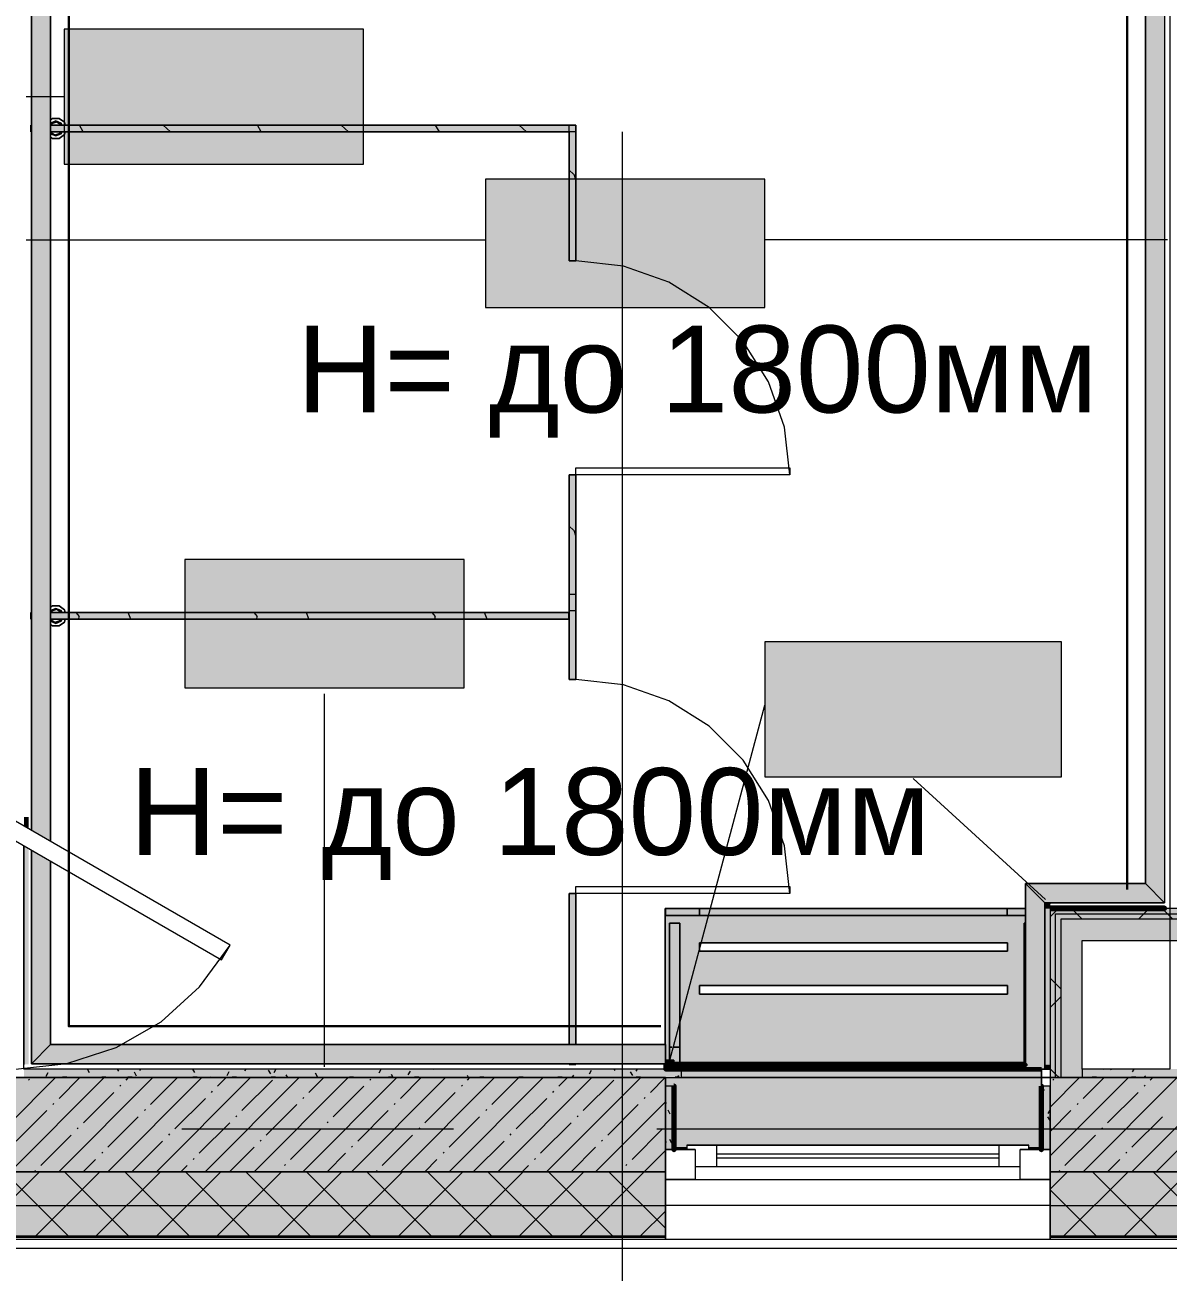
# Model space of a CAD drawing. Header units: millimetres. Extents: x -3817 to 677485, y -22715 to 103890.
# Drawn here: x 69406 to 72079, y 1577 to 4494 of the extents above; entities that cross this region are included whole.
import ezdxf

# ---------------------------------------------------------------- set-up
doc = ezdxf.new("R2010")
doc.units = ezdxf.units.MM
doc.layers.add('PDF _Геометрия', color=7, linetype='Continuous', true_color=0x1d1d1d)
doc.layers.add('PDF _Сплошная заливка', color=7, linetype='Continuous', true_color=0xffffff)
doc.layers.add('PDF _Текст', color=7, linetype='Continuous')
doc.styles.add('PDF GOST-Common', font='arial.ttf')

msp = doc.modelspace()

# ---------------------------------------------------------------- hatches: boundary and pattern name
at = {"layer": 'PDF _Сплошная заливка', "true_color": 0xd7cdc4, "transparency": 33554559}
h = msp.add_hatch(color=254, dxfattribs=at)
h.paths.add_polyline_path([(69420.8, 2063.8), (69465.8, 2108.8), (69465.8, 2537.5), (69420.8, 2563.5), (69420.8, 2146.7)], flags=0)
h.paths.add_polyline_path([(69465.8, 2583.7), (69465.8, 5567.5), (69420.8, 5593.5), (69420.8, 2609.7)], flags=0)
at = {"layer": 'PDF _Сплошная заливка', "true_color": 0xe2ddcd, "transparency": 33554559}
for points in [[(70694.1, 4243.4), (70694.1, 4259.3), (69465.8, 4259.3), (69465.8, 4243.4), (69690.1, 4243.4)], [(70677.9, 3103.3), (70677.9, 3119.4), (69465.8, 3119.4), (69465.8, 3103.3), (69690.1, 3103.3)], [(70678.3, 2108.8), (70694.3, 2108.8), (70694.3, 2462.3), (70678.3, 2462.3), (70678.3, 2146.7)]]:
    msp.add_hatch(color=254, dxfattribs=at).paths.add_polyline_path(points)
at = {"layer": 'PDF _Сплошная заливка', "true_color": 0xeae6de, "transparency": 33554559}
h = msp.add_hatch(color=254, dxfattribs=at)
h.paths.add_polyline_path([(70903.8, 2066.9), (70905.7, 2072.3), (70923.3, 2072.3), (70923.3, 2066.9), (71745.8, 2066.9), (71745.8, 2426.9), (70903, 2426.9), (70903.3, 2066.9)], flags=0)
h.paths.add_polyline_path([(71174.4, 2226.8), (70983, 2226.8), (70983, 2246.8), (71703.5, 2246.8), (71703.5, 2226.8)], flags=0)
h.paths.add_polyline_path([(70983, 2326.8), (70983, 2346.8), (71703.5, 2346.8), (71703.5, 2326.8), (71174.4, 2326.8)], flags=0)
at = {"layer": 'PDF _Сплошная заливка', "transparency": 33554559}
for points in [[(72103.3, 2414.3), (72103.3, 2426.9), (71803.3, 2426.9), (71803.3, 2414.3), (71916.6, 2414.3)], [(71815.8, 2031.3), (71828.3, 2031.3), (71828.3, 2401.9), (71815.8, 2401.9), (71815.8, 2146.7)]]:
    msp.add_hatch(color=256, dxfattribs=at).paths.add_polyline_path(points)
at = {"layer": 'PDF _Сплошная заливка', "true_color": 0xd7cdc4, "transparency": 33554559}
msp.add_hatch(color=254, dxfattribs=at).paths.add_polyline_path([(70903.3, 2063.8), (70903.3, 2108.8), (69465.8, 2108.8), (69420.8, 2063.8), (69690.1, 2063.8)])
at = {"layer": 'PDF _Сплошная заливка', "transparency": 33554559}
h = msp.add_hatch(color=256, dxfattribs=at)
h.paths.add_polyline_path([(69403.3, 2031.3), (70940.8, 2031.3), (70940.8, 2051.3), (69403.3, 2051.3)], flags=0)
h.paths.add_polyline_path([(72103.3, 2031.3), (72103.3, 2051.3), (71878.3, 2051.3), (71878.3, 2031.3), (71916.6, 2031.3)], flags=0)
at = {"layer": 'PDF _Сплошная заливка', "true_color": 0xeae6de, "transparency": 33554559}
msp.add_hatch(color=254, dxfattribs=at).paths.add_polyline_path([(70953.3, 1866.9), (70953.3, 1873.4), (71753.3, 1873.4), (71753.3, 1866.9), (71782.3, 1866.9), (71782.3, 2051.3), (71745.8, 2051.3), (71745.8, 2066.9), (70923.3, 2066.9), (70923.3, 2052.4), (70903.8, 2052.4), (70903.8, 2051.3), (70940.8, 2051.3), (70940.8, 2031.3), (70903.3, 2031.3), (70903.3, 2011.3), (70924.3, 2011.3), (70924.3, 1866.9), (70940.8, 1866.9)])
at = {"layer": 'PDF _Сплошная заливка', "true_color": 0x8bb0bc, "transparency": 33554559}
msp.add_hatch(color=253, dxfattribs=at).paths.add_polyline_path([(71745.8, 2051.3), (71745.8, 2061.3), (70923.3, 2061.3), (70923.3, 2052.4), (70903.8, 2052.4), (70903.8, 2051.3), (71174.4, 2051.3)])
at = {"layer": 'PDF _Сплошная заливка', "transparency": 33554559}
h = msp.add_hatch(color=256, dxfattribs=at)
h.paths.add_polyline_path([(66153.3, 1811.3), (66403.3, 1811.3), (66403.3, 2031.3), (66153.3, 2031.3)], flags=0)
h.paths.add_polyline_path([(67303.3, 1811.3), (70903.3, 1811.3), (70903.3, 2031.3), (67303.3, 2031.3)], flags=0)
h.paths.add_polyline_path([(72103.3, 1811.3), (72103.3, 2031.3), (71803.3, 2031.3), (71803.3, 1811.3), (71916.6, 1811.3)], flags=0)
h = msp.add_hatch(color=256, dxfattribs=at)
h.paths.add_polyline_path([(74223.3, 1661.3), (75943.3, 1661.3), (75943.3, 1811.3), (74223.3, 1811.3)], flags=0)
h.paths.add_polyline_path([(71803.3, 1661.3), (72523.3, 1661.3), (72523.3, 1811.3), (71803.3, 1811.3)], flags=0)
h.paths.add_polyline_path([(70903.3, 1661.3), (70903.3, 1811.3), (67303.3, 1811.3), (67303.3, 1661.3), (69690.1, 1661.3)], flags=0)
h.paths.add_polyline_path([(61853.3, 1661.3), (61853.3, 1811.3), (61153.3, 1811.3), (61153.3, 1661.3), (61526.1, 1661.3)], flags=0)
h.paths.add_polyline_path([(57403.3, 1661.3), (57403.3, 1811.3), (56653.3, 1811.3), (56653.3, 1661.3), (57153.3, 1661.3)], flags=0)
h.paths.add_polyline_path([(63953.3, 1661.3), (64503.3, 1661.3), (64503.3, 1811.3), (63953.3, 1811.3)], flags=0)
h.paths.add_polyline_path([(60041.7, 1661.3), (60253.3, 1661.3), (60253.3, 1811.3), (59503.3, 1811.3), (59503.3, 1661.3)], flags=0)
h.paths.add_polyline_path([(65653.3, 1661.3), (66403.3, 1661.3), (66403.3, 1811.3), (65403.3, 1811.3), (65403.3, 1661.3)], flags=0)
h.paths.add_polyline_path([(48153.3, 1661.3), (48403.3, 1661.3), (48403.3, 1811.3), (47653.3, 1811.3), (47653.3, 1661.3)], flags=0)
h.paths.add_polyline_path([(49303.3, 1661.3), (50014.8, 1661.3), (50014.8, 1811.3), (49303.3, 1811.3)], flags=0)
h.paths.add_polyline_path([(52619.9, 1661.3), (53553.3, 1661.3), (53553.3, 1811.3), (52114.8, 1811.3), (52114.8, 1661.3)], flags=0)
h.paths.add_polyline_path([(44455.9, 1661.3), (44553.3, 1661.3), (44553.3, 1811.3), (42980.8, 1811.3), (42980.8, 1661.3), (43773.3, 1661.3)], flags=0)
h.paths.add_polyline_path([(40183.3, 1661.3), (40880.8, 1661.3), (40880.8, 1811.3), (40183.3, 1811.3)], flags=0)
h.paths.add_polyline_path([(39283.3, 1661.3), (39283.3, 1811.3), (38985.9, 1811.3), (38985.9, 1661.3)], flags=0)

# ---------------------------------------------------------------- linework, layer by layer
at = {"layer": 'PDF _Геометрия', "color": 9, "lineweight": 9, "true_color": 0xc0c0c0}
for points in [[(71933.3, 9811.3), (72468.3, 9811.3), (72323.3, 9811.3), (72103.3, 9811.3), (72103.3, 2426.9), (71803.3, 2426.9), (71803.3, 2414.3), (71803.3, 2351.8), (71803.3, 2031.3), (71878.3, 2031.3), (72103.3, 2031.3), (72103.3, 2051.3), (72103.3, 9591.3), (72083.3, 9591.3), (71916.6, 9591.3), (72103.3, 9591.3), (72103.3, 9811.3), (71916.6, 9811.3)], [(71903.3, 9583.4), (71903.3, 9571.4), (72083.3, 9571.4), (72083.3, 2051.3), (71878.3, 2051.3), (71878.3, 2351.8), (72103.3, 2351.8), (72103.3, 2031.3), (71803.3, 2031.3), (71803.3, 1811.3), (71803.3, 1863.3)], [(70903.3, 1863.3), (70903.3, 1811.3), (70903.3, 2031.3), (69383.3, 2031.3), (69403.3, 2031.3), (70940.8, 2031.3), (70940.8, 2051.3), (69403.3, 2051.3), (69403.3, 2573.6), (69403.3, 2062.3)], [(71783.3, 2051.3), (71803.3, 2051.3)], [(71803.3, 2031.3), (71783.3, 2031.3), (71803.3, 2031.3), (71803.3, 2011.3)], [(66403.3, 1863.3), (66403.3, 1811.3), (66403.3, 1653.3), (67303.3, 1653.3), (67303.3, 1811.3), (67303.3, 1653.3), (70903.3, 1653.3), (70903.3, 1811.3), (70903.3, 1653.3), (71803.3, 1653.3), (71803.3, 1811.3), (71803.3, 1653.3), (72523.3, 1653.3), (72523.3, 1811.3), (72523.3, 1631.4), (38518.4, 1631.4)]]:
    msp.add_lwpolyline(points, dxfattribs=at)
at = {"layer": 'PDF _Геометрия', "color": 7, "lineweight": 9}
for points in [[(72025.8, 2485.3), (72025.8, 9513.8), (72070.8, 9558.8), (72070.8, 2440.3), (71790.8, 2440.3), (72070.8, 2440.3), (72025.8, 2485.3), (71745.8, 2485.3)], [(69420.8, 5593.5), (69420.8, 2609.7)], [(69465.8, 5567.5), (69465.8, 2583.7)], [(70197.3, 4483.5), (69497.3, 4483.5), (69497.3, 4167.8), (70197.3, 4167.8)], [(69419.3, 4243.4), (69419.3, 4259.3)], [(69465.8, 4271.4), (69470.4, 4274.8), (69485.6, 4274.8), (69497.9, 4265.8), (69500, 4259.3), (69497.9, 4265.8), (69485.6, 4274.8), (69470.4, 4274.8)], [(69465.8, 4263.9), (69478, 4268.9), (69490.4, 4263.8), (69492.2, 4259.3), (69490.4, 4263.8), (69478, 4268.9)], [(69500, 4243.4), (69497.9, 4236.9), (69485.6, 4227.9), (69470.4, 4227.9), (69465.8, 4231.3), (69470.4, 4227.9), (69485.6, 4227.9), (69497.9, 4236.9)], [(69492.2, 4243.4), (69490.4, 4238.9), (69478, 4233.8), (69465.8, 4238.8), (69478, 4233.8), (69490.4, 4238.9)], [(71135.8, 4132.4), (70482.6, 4132.4), (70482.6, 3832.4), (71135.8, 3832.4)], [(70694.3, 3441.5), (70678.3, 3441.5)], [(70433.1, 3243), (69779.9, 3243), (69779.9, 2943), (70433.1, 2943)], [(69465.8, 3131.4), (69470.4, 3134.8), (69485.6, 3134.8), (69497.9, 3125.8), (69500, 3119.4), (69497.9, 3125.8), (69485.6, 3134.8), (69470.4, 3134.8)], [(69465.8, 3123.9), (69478, 3128.9), (69490.4, 3123.8), (69492.2, 3119.4), (69490.4, 3123.8), (69478, 3128.9)], [(69419.3, 3103.3), (69419.3, 3119.4)], [(69500, 3103.3), (69497.9, 3096.9), (69485.6, 3087.9), (69470.4, 3087.9), (69465.8, 3091.3), (69470.4, 3087.9), (69485.6, 3087.9), (69497.9, 3096.9)], [(69492.2, 3103.3), (69490.4, 3098.9), (69478, 3093.8), (69465.8, 3098.8), (69478, 3093.8), (69490.4, 3098.9)], [(70677.9, 3103.3), (70677.9, 3119.4)], [(71829.7, 3050.3), (71135.8, 3050.3), (71135.8, 2735), (71829.7, 2735)], [(71829.7, 3050.3), (71135.8, 3050.3), (71135.8, 2735), (71829.7, 2735)], [(70694.3, 2462.3), (70678.3, 2462.3)], [(70903.8, 2052.4), (70923.3, 2052.4), (70923.3, 2072.3), (70903.8, 2072.3)], [(70903.3, 1811.3), (67303.3, 1811.3)], [(72103.3, 1811.3), (71803.3, 1811.3)]]:
    msp.add_lwpolyline(points, close=True, dxfattribs=at)
for points in [[(72070.8, 9558.8), (71903.3, 9558.8), (72070.8, 9558.8), (72070.8, 2440.3)], [(72025.8, 9513.8), (71903.3, 9513.8), (72025.8, 9513.8), (72025.8, 2485.3)], [(69408.3, 4325.9), (69497.3, 4325.9)], [(69465.8, 4259.3), (69490.7, 4259.3), (69479.3, 4266.4), (69466.8, 4261.5)], [(70694.1, 4259.3), (70694.1, 4243.4), (69465.8, 4243.4)], [(69465.8, 4259.3), (70694.1, 4259.3), (69465.8, 4259.3)], [(69465.8, 4243), (69476.6, 4236.3), (69489.1, 4241.2), (69490.7, 4243.4), (69465.8, 4243.4), (70678.3, 4243.4), (70678.3, 3941.5), (70678.3, 4258.8), (70694.3, 4258.8)], [(69489.7, 4259.3), (69488.6, 4262), (69478, 4266.4), (69467.3, 4262), (69466.2, 4259.3)], [(69466.2, 4259.3), (69469, 4259.3), (69472.6, 4259.3), (69476.4, 4259.3), (69479.8, 4259.3), (69483.4, 4259.3), (69486.9, 4259.3), (69489.7, 4259.3)], [(70694.3, 3941.5), (70694.3, 4258.8), (70694.3, 3941.5)], [(69489.7, 4243.4), (69486.9, 4243.4), (69483.3, 4243.4), (69479.5, 4243.4), (69476.1, 4243.4), (69472.5, 4243.4), (69469, 4243.4), (69466.2, 4243.4)], [(69466.2, 4243.4), (69467.3, 4240.7), (69478, 4236.3), (69488.6, 4240.7), (69489.7, 4243.4)], [(69408.8, 3990.5), (70482.6, 3990.5)], [(72077.8, 3990.5), (71135.8, 3990.5)], [(71194.3, 3441.5), (70694.3, 3441.5), (70694.3, 3457.5), (71194.3, 3457.5), (71194.3, 3441.5), (71181.7, 3552.7), (71144.7, 3658.4), (71085.2, 3753.2), (71006, 3832.4), (70911.2, 3892), (70805.5, 3928.9), (70694.3, 3941.5), (70678.3, 3941.5), (70694.3, 3941.5)], [(70678.3, 3124.1), (70678.3, 3441.5), (70678.3, 3124.1)], [(70694.3, 3124.1), (70694.3, 3441.5), (70694.3, 3124.1)], [(70678.3, 2962.3), (70678.3, 3162.4), (70678.3, 2962.3)], [(70678.3, 3162.4), (70694.3, 3162.4)], [(70694.3, 2962.3), (70694.3, 3162.4), (70694.3, 2962.3)], [(69465.8, 3119.4), (69490.7, 3119.4), (69479.3, 3126.4), (69466.8, 3121.5)], [(69489.7, 3119.4), (69488.6, 3122), (69478, 3126.4), (69467.3, 3122), (69466.2, 3119.4)], [(70678.3, 3124.1), (70694.3, 3124.1)], [(69465.8, 3119.4), (70677.9, 3119.4), (69465.8, 3119.4)], [(69465.8, 3103), (69476.6, 3096.3), (69489.1, 3101.2), (69490.7, 3103.3), (69465.8, 3103.3), (70677.9, 3103.3), (69465.8, 3103.3)], [(69466.2, 3119.4), (69469, 3119.4), (69472.6, 3119.4), (69476.4, 3119.4), (69479.8, 3119.4), (69483.4, 3119.4), (69486.9, 3119.4), (69489.7, 3119.4)], [(69489.7, 3103.3), (69486.9, 3103.3), (69483.3, 3103.3), (69479.5, 3103.3), (69476.1, 3103.3), (69472.5, 3103.3), (69469, 3103.3), (69466.2, 3103.3)], [(69466.2, 3103.3), (69467.3, 3100.7), (69478, 3096.3), (69488.6, 3100.7), (69489.7, 3103.3)], [(71194.3, 2462.3), (70694.3, 2462.3), (70694.3, 2478.4), (71194.3, 2478.4), (71194.3, 2462.3), (71181.7, 2573.6), (71144.7, 2679.3), (71085.2, 2774.1), (71006, 2853.3), (70911.2, 2912.8), (70805.5, 2949.8), (70694.3, 2962.3), (70678.3, 2962.3), (70694.3, 2962.3)], [(70106.5, 2056.9), (70106.5, 2929.1)], [(70913.5, 2072.3), (71135.8, 2902.8)], [(71792.3, 2447.8), (71482.8, 2730.8)], [(69420.8, 2063.8), (70903.3, 2063.8), (69420.8, 2063.8), (69420.8, 2563.5), (69420.8, 2063.8), (69465.8, 2108.8), (69465.8, 2537.5), (69465.8, 2108.8), (70903.3, 2108.8), (69465.8, 2108.8)], [(71790.8, 2440.3), (71790.8, 2051.3), (71745.8, 2051.3), (71790.8, 2051.3), (71790.8, 2440.3), (71745.8, 2485.3), (71745.8, 2051.3), (71745.8, 2485.3)], [(70678.3, 2108.8), (70678.3, 2462.3), (70678.3, 2108.8)], [(70694.3, 2108.8), (70694.3, 2462.3), (70694.3, 2108.8)], [(71790.8, 2428.3), (71802.3, 2428.3), (71802.3, 2440.3), (71802.3, 2437.9)], [(71815.8, 2031.3), (71815.8, 2351.8), (71815.8, 2401.9), (71815.8, 2414.3), (72103.3, 2414.3), (72103.3, 2426.9)], [(72103.3, 2414.3), (72103.3, 2401.9), (71828.3, 2401.9), (71828.3, 2351.8), (71828.3, 2031.3)], [(70903.3, 2063.8), (70903.3, 2108.8), (70903.3, 2063.8)], [(70678.3, 2062.3), (70694.3, 2062.3)], [(71878.3, 2051.3), (71878.3, 2031.3)], [(67303.3, 1732.3), (70903.3, 1732.3)], [(71803.3, 1732.3), (72523.3, 1732.3)], [(67303.3, 1661.3), (70903.3, 1661.3)], [(67303.3, 1658.4), (70903.3, 1658.4)], [(71803.3, 1661.3), (72523.3, 1661.3)], [(71803.3, 1658.4), (72523.3, 1658.4)]]:
    msp.add_lwpolyline(points, dxfattribs=at)
at = {"layer": 'PDF _Геометрия', "color": 231, "lineweight": 30, "true_color": 0xff80c0}
msp.add_lwpolyline([(71983.3, 2471.4), (71983.3, 9471.3), (70783.3, 9471.3), (70783.3, 5551.3), (69508.3, 5551.3), (69508.3, 2151.4), (70892.8, 2151.4)], dxfattribs=at)
at = {"layer": 'PDF _Геометрия', "color": 9, "lineweight": 9, "true_color": 0xc3c3c1}
for points in [[(69541.8, 4243.4), (69533.1, 4259.3)], [(69745.8, 4243.4), (69728.7, 4259.3)], [(69958.3, 4243.4), (69949.6, 4259.3)], [(70162.3, 4243.4), (70145.2, 4259.3)], [(70374.8, 4243.4), (70366.1, 4259.3)], [(70578.8, 4243.4), (70561.7, 4259.3)], [(70688.7, 4144.8), (70678.3, 4153.8)], [(70694.3, 4131.4), (70690.1, 4143.7)], [(70688.7, 3311.8), (70678.3, 3320.8)], [(70694.3, 3298.4), (70690.1, 3310.7)], [(69533.1, 3109.9), (69525.2, 3119.4)], [(69531.7, 3103.3), (69532.3, 3109.8)], [(69653.3, 3103.3), (69647.5, 3119.4)], [(69949.6, 3109.9), (69941.7, 3119.4)], [(69948.2, 3103.3), (69948.8, 3109.8)], [(70069.8, 3103.3), (70064, 3119.4)], [(70366.1, 3109.9), (70358.2, 3119.4)], [(70364.7, 3103.3), (70365.3, 3109.8)], [(70486.3, 3103.3), (70480.5, 3119.4)]]:
    msp.add_lwpolyline(points, dxfattribs=at)
at = {"layer": 'PDF _Геометрия', "color": 253, "lineweight": 9, "true_color": 0xaaaaaa}
for points in [[(70803.3, -185.1), (70803.3, 2314.9), (70803.3, 4243.4)], [(69383.3, 2051.3), (69503.9, 2064), (69619.2, 2101.5), (69724.2, 2162.1), (69814.3, 2243.3), (69885.6, 2341.4)], [(69772.6, 1911.3), (70407.6, 1911.3)], [(70883.8, 1911.3), (72471.3, 1911.3)], [(70973.3, 1863.3), (70903.3, 1863.3)], [(71023.3, 1853.4), (71683.3, 1853.4)], [(71683.3, 1843.3), (71023.3, 1843.3)], [(71803.3, 1863.3), (71733.3, 1863.3)], [(70903.3, 1793.4), (71803.3, 1793.4)]]:
    msp.add_lwpolyline(points, dxfattribs=at)
at = {"layer": 'PDF _Геометрия', "color": 253, "lineweight": 13, "true_color": 0xaaaaaa}
for points in [[(69885.6, 2341.4), (69383.3, 2631.4), (69363.3, 2596.7), (69865.6, 2306.7)], [(71753.3, 1873.4), (70953.3, 1873.4), (70953.3, 1863.3), (70973.3, 1863.3), (70973.3, 1823.3), (71733.3, 1823.3), (71733.3, 1863.3), (71753.3, 1863.3)], [(70903.3, 1793.4), (70903.3, 1863.3), (70973.3, 1863.3), (70973.3, 1793.4)], [(71733.3, 1793.4), (71733.3, 1863.3), (71803.3, 1863.3), (71803.3, 1793.4)]]:
    msp.add_lwpolyline(points, close=True, dxfattribs=at)
at = {"layer": 'PDF _Геометрия', "color": 8, "lineweight": 9, "true_color": 0x808080}
for points in [[(70903, 2426.9), (71745.8, 2426.9), (70903, 2426.9), (70903, 2108.8)], [(70983, 2326.8), (70983, 2346.8), (71703.5, 2346.8), (71703.5, 2326.8)], [(70983, 2326.8), (71703.5, 2326.8), (71703.5, 2346.8), (70983, 2346.8)], [(70983, 2226.8), (70983, 2246.8), (71703.5, 2246.8), (71703.5, 2226.8)], [(70983, 2226.8), (71703.5, 2226.8), (71703.5, 2246.8), (70983, 2246.8)], [(71745.8, 2066.9), (70923.3, 2066.9)], [(71783.3, 2051.3), (71783.3, 2011.3)], [(70953.3, 1866.9), (70924.3, 1866.9)], [(71782.3, 1866.9), (71753.3, 1866.9)]]:
    msp.add_lwpolyline(points, close=True, dxfattribs=at)
for points in [[(70903.3, 2426.9), (71745.8, 2426.9), (70903.3, 2426.9)], [(70983.3, 2426.9), (71702.9, 2426.9), (70983.3, 2426.9)], [(70903.3, 2066.9), (70903.3, 2051.3)], [(70903.3, 2031.3), (70903.3, 2011.3)]]:
    msp.add_lwpolyline(points, dxfattribs=at)
at = {"layer": 'PDF _Геометрия', "color": 253, "lineweight": 9, "true_color": 0xaba79f}
for points in [[(70903.3, 2426.3), (70903.3, 2410.8), (70903.3, 2426.3)], [(70903.3, 2410.8), (71745.8, 2410.8), (70903.3, 2410.8)], [(70983.3, 2410.8), (71702.9, 2410.8), (70983.3, 2410.8)], [(70937.3, 2061.3), (70937.3, 2052.4), (70913.3, 2052.4)], [(70923.3, 2066.9), (71745.8, 2066.9), (70923.3, 2066.9)], [(71745.8, 2052.4), (71742.3, 2052.4), (71742.3, 2061.3)], [(70903.3, 2011.3), (70903.3, 2031.3)]]:
    msp.add_lwpolyline(points, dxfattribs=at)
at = {"layer": 'PDF _Геометрия', "color": 254, "lineweight": 9, "true_color": 0xd5d3cf}
msp.add_lwpolyline([(70983.3, 2410.8), (70983.3, 2426.9), (70983.3, 2410.8)], dxfattribs=at)
for points in [[(71702.9, 2426.9), (71702.9, 2410.8)], [(71745.8, 2192.3), (71742.3, 2192.3)], [(70918.8, 2102.3), (70913.3, 2102.3)], [(70937.3, 2102.3), (70920.7, 2102.3)]]:
    msp.add_lwpolyline(points, close=True, dxfattribs=at)
at = {"layer": 'PDF _Геометрия', "color": 231, "lineweight": 70, "true_color": 0xff80c0}
msp.add_lwpolyline([(71803.3, 2426.9), (72070.8, 2426.9), (72070.8, 2427.8), (71803.3, 2427.8)], close=True, dxfattribs=at)
at = {"layer": 'PDF _Геометрия', "lineweight": 9}
for points in [[(71803.3, 2407.1), (71810.5, 2414.3), (71823, 2426.9)], [(71877.7, 2401.9), (71865.2, 2414.3), (71852.7, 2426.9)], [(72010.1, 2401.9), (72022.6, 2414.3), (72035.1, 2426.9)], [(72089.8, 2401.9), (72077.3, 2414.3), (72064.8, 2426.9)], [(71828.3, 2239.1), (71815.8, 2251.6), (71803.3, 2264.1)], [(71803.3, 2195), (71815.8, 2207.5), (71828.3, 2220)], [(71994.3, 1811.3), (72103.3, 1920.3), (72323.3, 2140.3)], [(71823.9, 2031.3), (71815.8, 2039.5), (71803.3, 2052)], [(69257.1, 1811.3), (69477.1, 2031.3)], [(69371.2, 1811.3), (69591.2, 2031.3)], [(69414.1, 2025.4), (69416.5, 2027.8)], [(69485.2, 1811.3), (69705.2, 2031.3)], [(69485.4, 1982.6), (69534.1, 2031.3)], [(69599.3, 1811.3), (69819.3, 2031.3)], [(69628, 2011.1), (69630.3, 2013.5)], [(69642.2, 2025.4), (69648.2, 2031.3)], [(69699.3, 1968.4), (69762.2, 2031.3)], [(69713.3, 1811.3), (69933.3, 2031.3)], [(69827.4, 1811.3), (70047.4, 2031.3)], [(69856.1, 2011.1), (69876.3, 2031.3)], [(69913.1, 1954.1), (69984.4, 2025.4)], [(69941.4, 1811.3), (70161.4, 2031.3)], [(70055.5, 1811.3), (70275.5, 2031.3)], [(70069.9, 1996.9), (70104.4, 2031.3)], [(70169.5, 1811.3), (70389.5, 2031.3)], [(70212.5, 2025.4), (70214.8, 2027.8)], [(70283.6, 1811.3), (70503.6, 2031.3)], [(70283.8, 1982.6), (70332.5, 2031.3)], [(70397.6, 1811.3), (70617.6, 2031.3)], [(70426.3, 2011.1), (70428.7, 2013.5)], [(70440.6, 2025.4), (70446.5, 2031.3)], [(70497.6, 1968.4), (70560.6, 2031.3)], [(70511.7, 1811.3), (70731.7, 2031.3)], [(70625.7, 1811.3), (70845.7, 2031.3)], [(70654.4, 2011.1), (70674.6, 2031.3)], [(70711.4, 1954.1), (70782.7, 2025.4)], [(70868.3, 1996.9), (70902.7, 2031.3)], [(71803.3, 1962.5), (71872.1, 2031.3)], [(71803.3, 1848.4), (71986.2, 2031.3)], [(71809.2, 2025.4), (71811.5, 2027.8)], [(71880.2, 1811.3), (72100.2, 2031.3)], [(71880.4, 1982.6), (71929.2, 2031.3)], [(72023, 2011.1), (72025.4, 2013.5)], [(72037.3, 2025.4), (72043.2, 2031.3)], [(69542.4, 1925.6), (69613.7, 1996.9)], [(69841.8, 1996.9), (69844.2, 1999.3)], [(70055.7, 1982.6), (70058, 1985)], [(70126.9, 1939.9), (70198.2, 2011.1)], [(70340.8, 1925.6), (70412.1, 1996.9)], [(70640.2, 1996.9), (70642.5, 1999.3)], [(70854, 1982.6), (70856.4, 1985)], [(71937.5, 1925.6), (72008.8, 1996.9)], [(69471.2, 1968.4), (69473.5, 1970.7)], [(69685, 1954.1), (69687.4, 1956.5)], [(69756.3, 1911.3), (69827.6, 1982.6)], [(69970.1, 1897.1), (70041.4, 1968.4)], [(70269.5, 1968.4), (70271.9, 1970.7)], [(70483.3, 1954.1), (70485.7, 1956.5)], [(70554.6, 1911.3), (70625.9, 1982.6)], [(70739.7, 1811.3), (70903.3, 1974.9)], [(70768.5, 1897.1), (70839.7, 1968.4)], [(71866.2, 1968.4), (71868.6, 1970.7)], [(69385.6, 1882.8), (69456.9, 1954.1)], [(69599.5, 1868.6), (69670.7, 1939.9)], [(69813.3, 1854.3), (69884.6, 1925.6)], [(69898.8, 1939.9), (69901.2, 1942.2)], [(70112.7, 1925.6), (70115.1, 1928)], [(70184, 1882.8), (70255.2, 1954.1)], [(70397.8, 1868.6), (70469.1, 1939.9)], [(70611.7, 1854.3), (70682.9, 1925.6)], [(70697.2, 1939.9), (70699.6, 1942.2)], [(71803.3, 1905.4), (71851.9, 1954.1)], [(71994.5, 1868.6), (72065.8, 1939.9)], [(69442.6, 1825.8), (69513.9, 1897.1)], [(69528.2, 1911.3), (69530.6, 1913.7)], [(69742, 1897.1), (69744.4, 1899.5)], [(70027.1, 1840.1), (70098.4, 1911.3)], [(70241, 1825.8), (70312.3, 1897.1)], [(70326.5, 1911.3), (70328.9, 1913.7)], [(70540.4, 1897.1), (70542.7, 1899.5)], [(70825.5, 1840.1), (70896.8, 1911.3)], [(71837.7, 1825.8), (71909, 1897.1)], [(71923.2, 1911.3), (71925.6, 1913.7)], [(69656.5, 1811.6), (69727.8, 1882.8)], [(69884.4, 1811.3), (69941.6, 1868.6)], [(69955.9, 1882.8), (69958.2, 1885.2)], [(70169.7, 1868.6), (70172.1, 1871)], [(70454.8, 1811.6), (70526.1, 1882.8)], [(70682.7, 1811.3), (70740, 1868.6)], [(70754.2, 1882.8), (70756.6, 1885.2)], [(72051.5, 1811.6), (72103.3, 1863.3), (72122.8, 1882.8)], [(69542.2, 1811.3), (69571, 1840.1)], [(69585.2, 1854.3), (69587.6, 1856.7)], [(69799.1, 1840.1), (69801.4, 1842.4)], [(70112.5, 1811.3), (70155.5, 1854.3)], [(70340.6, 1811.3), (70369.3, 1840.1)], [(70383.6, 1854.3), (70385.9, 1856.7)], [(70597.4, 1840.1), (70599.8, 1842.4)], [(70853.8, 1811.3), (70903.3, 1860.8)], [(71937.3, 1811.3), (71966, 1840.1)], [(71980.2, 1854.3), (71982.6, 1856.7)], [(69289.7, 1661.3), (69439.7, 1811.3)], [(69506.9, 1661.3), (69356.9, 1811.3)], [(69428.4, 1811.6), (69430.8, 1813.9)], [(69431.1, 1661.3), (69581.1, 1811.3)], [(69648.3, 1661.3), (69498.3, 1811.3)], [(69572.6, 1661.3), (69722.6, 1811.3)], [(69789.7, 1661.3), (69639.7, 1811.3)], [(69714, 1661.3), (69864, 1811.3)], [(69770.3, 1811.3), (69784.8, 1825.8)], [(69931.1, 1661.3), (69781.1, 1811.3)], [(69855.4, 1661.3), (70005.4, 1811.3)], [(70072.6, 1661.3), (69922.6, 1811.3)], [(69996.8, 1661.3), (70146.8, 1811.3)], [(69998.4, 1811.3), (69998.6, 1811.6)], [(70012.9, 1825.8), (70015.3, 1828.2)], [(70214, 1661.3), (70064, 1811.3)], [(70138.3, 1661.3), (70288.3, 1811.3)], [(70355.4, 1661.3), (70205.4, 1811.3)], [(70226.7, 1811.6), (70229.1, 1813.9)], [(70279.7, 1661.3), (70429.7, 1811.3)], [(70496.8, 1661.3), (70346.8, 1811.3)], [(70421.1, 1661.3), (70571.1, 1811.3)], [(70638.3, 1661.3), (70488.3, 1811.3)], [(70562.5, 1661.3), (70712.5, 1811.3)], [(70568.7, 1811.3), (70583.1, 1825.8)], [(70779.7, 1661.3), (70629.7, 1811.3)], [(70703.9, 1661.3), (70853.9, 1811.3)], [(70903.3, 1679.2), (70771.1, 1811.3)], [(70796.8, 1811.3), (70797, 1811.6)], [(70811.2, 1825.8), (70813.6, 1828.2)], [(71803.3, 1770.7), (71843.9, 1811.3)], [(71823.4, 1811.6), (71825.8, 1813.9)], [(71835.3, 1661.3), (71985.3, 1811.3)], [(72052.5, 1661.3), (71902.5, 1811.3)], [(71976.7, 1661.3), (72126.7, 1811.3)], [(72193.9, 1661.3), (72043.9, 1811.3)], [(71911, 1661.3), (71803.3, 1769.1)], [(70845.4, 1661.3), (70903.3, 1719.3)]]:
    msp.add_lwpolyline(points, dxfattribs=at)
at = {"layer": 'PDF _Геометрия', "color": 253, "lineweight": 9, "true_color": 0xaba79f}
for points in [[(70913.3, 2102.3), (70913.3, 2072.3), (70913.3, 2392.4)], [(70937.3, 2392.4), (70913.3, 2392.4)], [(70937.3, 2102.3), (70937.3, 2392.4), (70937.3, 2062.3)], [(71742.3, 2062.3), (71742.3, 2392.4), (71742.3, 2192.3), (71742.3, 2392.4)], [(71745.8, 2392.4), (71742.3, 2392.4)], [(71745.8, 2392.4), (71742.3, 2392.4)]]:
    msp.add_lwpolyline(points, close=True, dxfattribs=at)
at = {"layer": 'PDF _Геометрия', "color": 251, "lineweight": 9, "true_color": 0x6b675f}
for points in [[(70903.8, 2068.6), (70903.8, 2072.3)], [(70905.7, 2072.3), (70923.3, 2072.3), (70923.3, 2062.3)], [(70903.8, 2062.3), (70903.8, 2066.9)], [(70923.3, 2061.3), (70923.3, 2052.4), (70903.8, 2052.4), (70903.8, 2061.3)]]:
    msp.add_lwpolyline(points, dxfattribs=at)
at = {"layer": 'PDF _Геометрия', "color": 253, "lineweight": 9, "true_color": 0x9b9b9b}
for points in [[(69459.5, 2042.6), (69454.5, 2033.9)], [(69556.9, 2042.2), (69551.9, 2050.9)], [(69625, 2046.3), (69622, 2051.3)], [(69666.6, 2035.1), (69661.6, 2043.8)], [(69675.7, 2051.3), (69673.8, 2048)], [(69802.7, 2043.3), (69798, 2051.3)], [(69882.9, 2044.5), (69877.9, 2035.7)], [(69922.1, 2051.3), (69919.5, 2046.9)], [(69980.4, 2040.3), (69975.3, 2049)], [(69992.5, 2051.3), (69987.6, 2042.8)], [(70090, 2033.2), (70085, 2041.9)], [(70238.3, 2050.4), (70233.3, 2041.7)], [(70306.4, 2046.4), (70301.3, 2037.6)], [(70362.2, 2049.6), (70361.1, 2051.3)], [(70729.8, 2048.2), (70724.8, 2039.5)], [(70766.8, 2051.3), (70766.4, 2050.7)], [(70785.6, 2047.7), (70783.5, 2051.3)], [(70827.2, 2036.5), (70822.2, 2045.2)], [(70837.2, 2051.3), (70834.5, 2046.6)], [(71928.2, 2051.3), (71927.1, 2049.3)], [(71946.2, 2049.1), (71944.9, 2051.3)], [(71998.6, 2051.3), (71995.1, 2045.2)], [(69493.8, 2033.3), (69503.9, 2033.3)], [(69585.3, 2033.3), (69595.3, 2033.3)], [(69646.2, 2033.3), (69656.3, 2033.3)], [(69704, 2031.3), (69703.2, 2032.7)], [(69798.6, 2033.3), (69808.7, 2033.3)], [(69841.3, 2033.3), (69840.2, 2031.3)], [(69890.1, 2033.3), (69900.1, 2033.3)], [(69981.5, 2033.3), (69991.6, 2033.3)], [(70020.7, 2031.3), (70017, 2037.9)], [(70087, 2032.2), (70086.5, 2031.3)], [(70164.4, 2033.3), (70174.4, 2033.3)], [(70255.8, 2033.3), (70265.9, 2033.3)], [(70267.1, 2031.3), (70262.7, 2039)], [(70316.8, 2033.3), (70326.8, 2033.3)], [(70443.1, 2031.3), (70440.4, 2036)], [(70469.2, 2033.3), (70479.2, 2033.3)], [(70560.6, 2033.3), (70570.7, 2033.3)], [(70652.1, 2033.3), (70662.1, 2033.3)], [(70688.2, 2037.1), (70684.9, 2031.3)], [(70834.9, 2033.3), (70845, 2033.3)], [(70926.4, 2033.3), (70936.4, 2033.3)], [(70933.9, 2036), (70931.2, 2031.3)], [(71901.7, 2033.3), (71911.8, 2033.3)], [(71993.2, 2033.3), (72003.2, 2033.3)], [(72026.9, 2031.3), (72024.5, 2035.5)], [(71783.3, 2002.8), (71789.9, 2002.8)], [(70903.3, 1972.3), (70906, 1972.3)], [(70914.6, 1946.2), (70909.6, 1954.9)], [(71803.1, 1956.5), (71798.1, 1947.8)], [(71803.1, 1931.2), (71798.1, 1939.9)], [(71783.3, 1911.3), (71789.9, 1911.3)], [(70903.3, 1880.9), (70906, 1880.9)], [(70918.7, 1878.1), (70913.6, 1886.9)]]:
    msp.add_lwpolyline(points, dxfattribs=at)
at = {"layer": 'PDF _Геометрия', "color": 9, "lineweight": 9, "true_color": 0xc1bbaf}
for points in [[(70903.3, 2063.8), (70903.3, 2066.9)], [(70903.3, 2051.3), (70903.3, 2062.3)]]:
    msp.add_lwpolyline(points, dxfattribs=at)
at = {"layer": 'PDF _Геометрия', "color": 253, "lineweight": 60, "true_color": 0x8bb0bc}
for points in [[(70903.3, 2061.3), (70903.3, 2051.3), (71783.3, 2051.3)], [(70923.3, 2062.3), (71745.8, 2062.3)], [(71742.3, 2062.3), (70937.3, 2062.3)]]:
    msp.add_lwpolyline(points, dxfattribs=at)
at = {"layer": 'PDF _Геометрия', "color": 254, "lineweight": 60, "true_color": 0xc5d7dd}
for points in [[(70937.3, 2062.3), (70923.3, 2062.3)], [(71745.8, 2062.3), (71742.3, 2062.3)]]:
    msp.add_lwpolyline(points, dxfattribs=at)
at = {"layer": 'PDF _Геометрия', "color": 253, "lineweight": 60, "true_color": 0x8bb0bc}
msp.add_lwpolyline([(70923.3, 2061.3), (71745.8, 2061.3)], close=True, dxfattribs=at)
at = {"layer": 'PDF _Геометрия', "color": 9, "lineweight": 9, "true_color": 0xcbc7bf}
for points in [[(70940.8, 2031.3), (71783.3, 2031.3), (70940.8, 2031.3), (70940.8, 2051.3), (71783.3, 2051.3)], [(70903.3, 2031.3), (70903.3, 2011.3)]]:
    msp.add_lwpolyline(points, dxfattribs=at)
at = {"layer": 'PDF _Геометрия', "color": 9, "lineweight": 9, "true_color": 0xc0c0c0}
for points in [[(70903.3, 2011.3), (70903.3, 1863.3), (70923.3, 1863.3), (70923.3, 2011.3)], [(71783.3, 2011.3), (71783.3, 1863.3), (71803.3, 1863.3), (71803.3, 2011.3)]]:
    msp.add_lwpolyline(points, close=True, dxfattribs=at)
at = {"layer": 'PDF _Геометрия', "color": 7, "lineweight": 70, "true_color": 0xffd2ff}
for points in [[(70923.3, 2011.3), (70923.3, 1863.3), (70924.3, 1863.3), (70924.3, 2011.3)], [(71782.3, 2011.3), (71782.3, 1863.3), (71783.3, 1863.3), (71783.3, 2011.3)]]:
    msp.add_lwpolyline(points, close=True, dxfattribs=at)
at = {"layer": 'PDF _Геометрия', "color": 253, "lineweight": 13, "true_color": 0xaaaaaa}
for points in [[(70953.3, 1873.4), (71753.3, 1873.4)], [(71023.3, 1873.4), (71023.3, 1823.3)], [(71683.3, 1873.4), (71683.3, 1823.3)]]:
    msp.add_lwpolyline(points, dxfattribs=at)
at = {"layer": 'PDF _Геометрия', "color": 116, "lineweight": 13, "true_color": 0x008040}
msp.add_lwpolyline([(71803.3, 1732.3), (70903.3, 1732.3)], dxfattribs=at)
at = {"layer": 'PDF _Сплошная заливка', "color": 254, "lineweight": 35, "true_color": 0xd7cdc4, "transparency": 33554559}
for points in [[(72070.8, 2440.3), (72070.8, 9558.8), (72025.8, 2485.3), (72025.8, 9513.8)], [(71790.8, 2440.3), (72070.8, 2440.3), (71745.8, 2485.3), (72025.8, 2485.3)], [(71790.8, 2051.3), (71790.8, 2440.3), (71745.8, 2051.3), (71745.8, 2485.3)]]:
    msp.add_solid(points, dxfattribs=at)
at = {"layer": 'PDF _Сплошная заливка', "lineweight": 9, "transparency": 33554559}
for points in [[(70197.3, 4483.5), (69497.3, 4483.5), (70197.3, 4167.8), (69497.3, 4167.8)], [(71135.8, 4132.4), (70482.6, 4132.4), (71135.8, 3832.4), (70482.6, 3832.4)], [(70433.1, 3243), (69779.9, 3243), (70433.1, 2943), (69779.9, 2943)], [(71829.7, 3050.3), (71135.8, 3050.3), (71829.7, 2735), (71135.8, 2735)]]:
    msp.add_solid(points, dxfattribs=at)
at = {"layer": 'PDF _Сплошная заливка', "color": 254, "lineweight": 35, "true_color": 0xe2ddcd, "transparency": 33554559}
for points in [[(70678.3, 3941.5), (70694.3, 3941.5), (70678.3, 4258.8), (70694.3, 4258.8)], [(70678.3, 3124.1), (70694.3, 3124.1), (70678.3, 3441.5), (70694.3, 3441.5)], [(70678.3, 2962.3), (70694.3, 2962.3), (70678.3, 3162.4), (70694.3, 3162.4)]]:
    msp.add_solid(points, dxfattribs=at)
at = {"layer": 'PDF _Сплошная заливка', "color": 135, "lineweight": 35, "true_color": 0x3f92ba, "transparency": 33554559}
for points in [[(69414.3, 2613.5), (69414.3, 2641.3), (69403.3, 2619.8), (69403.3, 2641.3)], [(69414.3, 2062.3), (69414.3, 2567.3), (69403.3, 2062.3), (69403.3, 2573.6)], [(71803.3, 2062.3), (71803.3, 2437.9), (71792.3, 2062.3), (71792.3, 2437.9)], [(71803.3, 2051.3), (71803.3, 2061.3), (71790.8, 2051.3), (71790.8, 2061.3)]]:
    msp.add_solid(points, dxfattribs=at)
at = {"layer": 'PDF _Сплошная заливка', "color": 1, "lineweight": 35, "transparency": 33554559}
for points in [[(71802.3, 2428.3), (71802.3, 2440.3), (71790.8, 2428.3), (71790.8, 2440.3)], [(70903.8, 2052.4), (70923.3, 2052.4), (70903.8, 2072.3), (70923.3, 2072.3)]]:
    msp.add_solid(points, dxfattribs=at)
at = {"layer": 'PDF _Сплошная заливка', "lineweight": 35, "transparency": 33554559}
for points in [[(71815.8, 2031.3), (71815.8, 2414.3), (71803.3, 2031.3), (71803.3, 2414.3)], [(71815.8, 2401.9), (72103.3, 2401.9), (71815.8, 2414.3), (72103.3, 2414.3)], [(70903.3, 1863.3), (70923.3, 1863.3), (70903.3, 2011.3), (70923.3, 2011.3)], [(71783.3, 1863.3), (71803.3, 1863.3), (71783.3, 2011.3), (71803.3, 2011.3)]]:
    msp.add_solid(points, dxfattribs=at)
at = {"layer": 'PDF _Сплошная заливка', "color": 254, "lineweight": 35, "true_color": 0xe7e7e7, "transparency": 33554559}
for points in [[(71828.3, 2351.8), (72103.3, 2351.8), (71828.3, 2401.9), (72103.3, 2401.9)], [(71878.3, 2031.3), (71878.3, 2351.8), (71828.3, 2031.3), (71828.3, 2351.8)]]:
    msp.add_solid(points, dxfattribs=at)
at = {"layer": 'PDF _Сплошная заливка', "color": 253, "lineweight": 35, "true_color": 0x8bb0bc, "transparency": 33554559}
msp.add_solid([(71745.8, 2061.3), (71745.8, 2062.3), (71174.4, 2061.3)], dxfattribs=at)
at = {"layer": 'PDF _Сплошная заливка', "color": 7, "lineweight": 35, "true_color": 0xffd2ff, "transparency": 33554559}
for points in [[(70923.3, 1863.3), (70924.3, 1863.3), (70923.3, 2011.3)], [(71782.3, 1863.3), (71783.3, 1863.3), (71782.3, 2011.3)]]:
    msp.add_solid(points, dxfattribs=at)

# ---------------------------------------------------------------- texts
at = {"layer": 'PDF _Текст', "color": 250, "true_color": 0x3c3c3c, "char_height": 203.2, "attachment_point": 4, "style": 'PDF GOST-Common'}
for insert in [(70041, 3659.3), (69649.7, 2624.4)]:
    msp.add_mtext('Н= до 1800мм', dxfattribs=dict(at, insert=insert))

doc.saveas('drawing.dxf')
